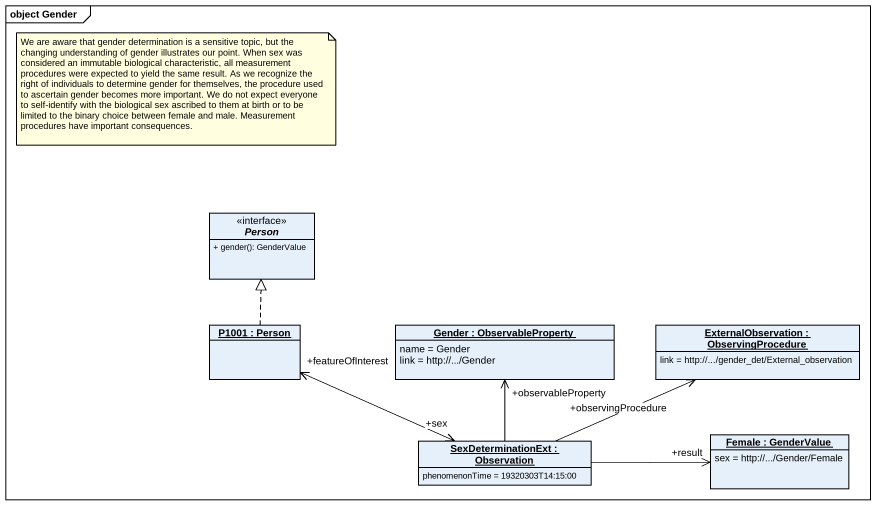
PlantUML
@startuml
mainframe object Gender
hide circle
hide empty members
skinparam classAttributeIconSize 0
interface "Person" as Person_ {
  + gender(): GenderValue
}
object "P1001 : Person" as P1001
object "Gender : ObservableProperty" as Gender {
  name = Gender
  link = http://.../Gender
}
object "ExternalObservation : ObservingProcedure" as ExternalObservation {
  link = http://.../gender_det/External_observation
}
object "Female : GenderValue" as Female {
  sex = http://.../Gender/Female
}
object "SexDeterminationExt : Observation" as SexDeterminationExt {
  phenomenonTime = 19320303T14:15:00
}
P1001 .up.|> Person_
SexDeterminationExt "+sex" <-left-> "+featureOfInterest" P1001
SexDeterminationExt -up-> "+observableProperty" Gender
SexDeterminationExt -right-> "+observingProcedure" ExternalObservation
SexDeterminationExt -right-> "+result" Female
note as N1
  We are aware that gender determination is a sensitive topic, but the changing understanding of gender illustrates our point. When sex was considered an immutable biological characteristic, all measurement procedures were expected to yield the same result. As we recognize the right of individuals to determine gender for themselves, the procedure used to ascertain gender becomes more important. We do not expect everyone to self-identify with the biological sex ascribed to them at birth or to be limited to the binary choice between female and male. Measurement procedures have important consequences.
end note
@enduml
